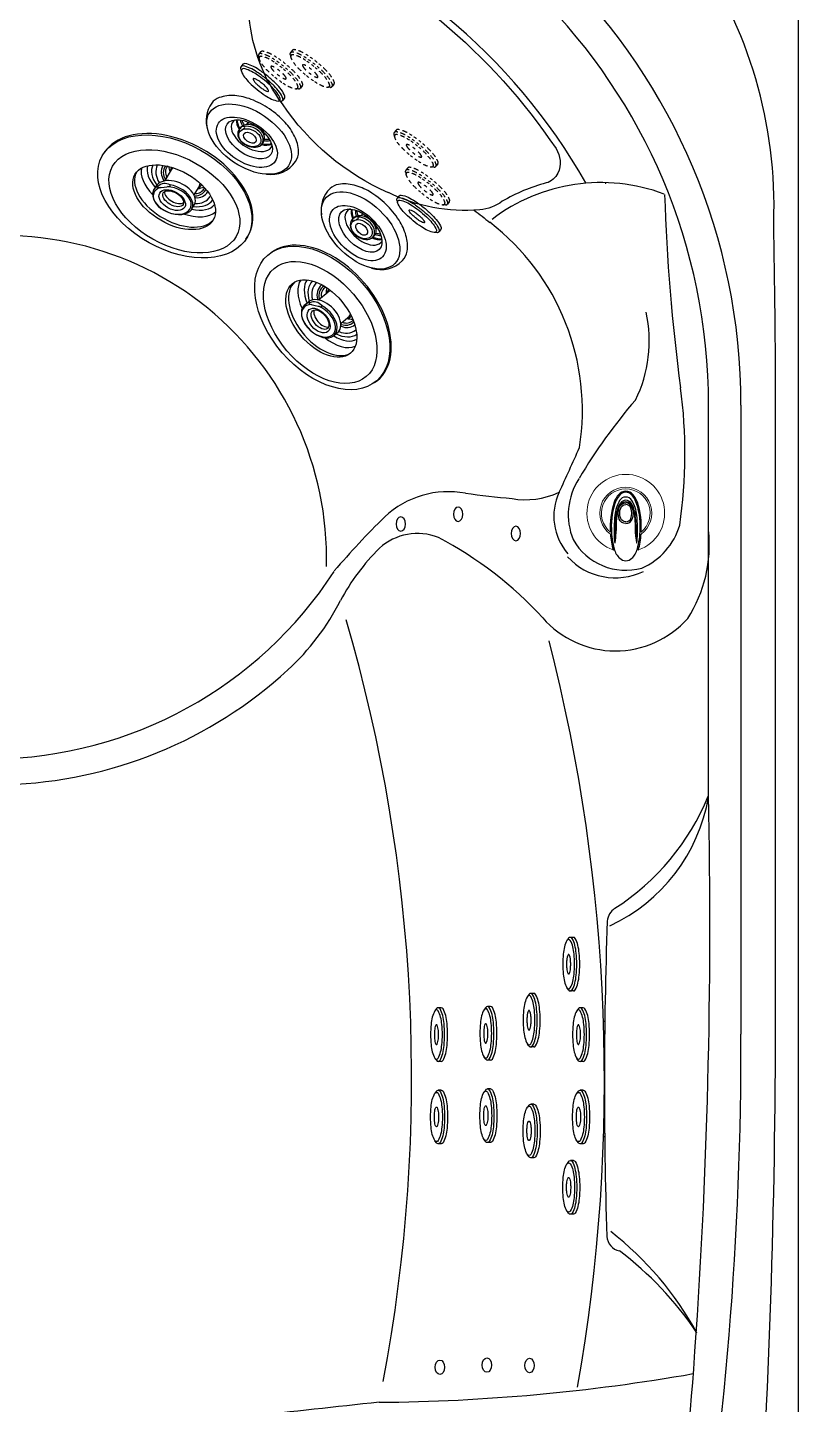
# Model space of a CAD drawing. Extents: x 398 to 508, y 628 to 778.
# Drawn here: x 481.28 to 508.08, y 676.49 to 724.33 of the extents above; entities that cross this region are included whole.
import ezdxf

# ---------------------------------------------------------------- set-up
doc = ezdxf.new("R2010")
doc.units = 0
doc.header["$MEASUREMENT"] = 0
doc.linetypes.add('HIDDEN', pattern=[0.1875, 0.0625, -0.0625, 0.0625])
for name, color, linetype in [('1', 4, 'Continuous'), ('1_CYAN', 4, 'Continuous'), ('2', 7, 'Continuous')]:
    doc.layers.add(name, color=color, linetype=linetype)

# ---------------------------------------------------------------- blocks, each defined once
blk = doc.blocks.new('AIRVALVE')
at = {"layer": '1', "color": 3}
for points in [[(0, -0.361, -0.315142), (-0.226, -0.203, -0.18995), (-0.227, 0.196, -0.321841), (0, 0.358, -0.321841)], [(0, -0.301, -0.313827), (-0.177, -0.179, -0.191301), (-0.177, 0.18, -0.313824), (0, 0.302, -0.313824)], [(0, -0.361, 0.315142), (0.226, -0.203, 0.18995), (0.226, 0.196, 0.321841), (0, 0.358, 0.321841)], [(0, -0.301, 0.313827), (0.176, -0.179, 0.191301), (0.177, 0.18, 0.313824), (0, 0.302, 0.313824)]]:
    blk.add_lwpolyline(points, format="xyb", dxfattribs=at)
at = {"layer": '1', "color": 2, "linetype": 'Continuous', "lineweight": 0}
for centre, start, end in [((-0.001, 0), 89.9806, 250.9039), ((0, 0), 289.0961, 90.0194)]:
    blk.add_arc(centre, 1.35, start, end, dxfattribs=at)
at = {"layer": '1', "color": 3, "lineweight": 0}
for centre, radius, start, end in [((-0.001, 0), 0.904, 89.971, 234.0158), ((-0.001, 0), 0.846, 89.9691, 230.785), ((0, 0), 0.904, 305.9842, 90.029), ((0, 0), 0.846, 309.215, 90.0309)]:
    blk.add_arc(centre, radius, start, end, dxfattribs=at)
at = {"layer": '1', "color": 3}
for centre, radius, start, end in [((0.288, 0.156), 0.727, 137.3155, 162.114), ((0.285, 0.168), 0.679, 134.6535, 155.2206), ((-0.001, 0.449), 0.316, 89.9436, 140.7663), ((-0.001, 0.314), 0.247, 89.9147, 149.361), ((-0.001, 0.458), 0.271, 89.8214, 134.6535), ((0, 0.449), 0.316, 39.2337, 90.0564), ((0, 0.458), 0.271, 45.3465, 90.1786), ((0, 0.314), 0.247, 30.639, 90.0853), ((-0.286, 0.168), 0.679, 24.7794, 45.3465), ((-0.289, 0.156), 0.727, 17.886, 42.6845), ((2.301, -0.493), 2.841, 162.114, 183.2782), ((1.83, -0.428), 2.334, 157.8169, 183.0748), ((0.861, -0.196), 1.249, 149.361, 174.2752), ((-4.441, 0.724), 4.188, 348.9682, 350.9757), ((0.802, -0.203), 1.125, 159.5686, 175.7316), ((0.319, -0.032), 0.632, 154.5984, 170.9757), ((0.075, 0.068), 0.349, 134.6301, 159.5686), ((0.537, -0.136), 0.873, 146.1687, 154.5984), ((0, 0.224), 0.227, 90.0848, 146.1687), ((0.016, 0.128), 0.266, 93.7523, 134.6301), ((-0.001, 0.224), 0.227, 33.8313, 89.9152), ((-0.017, 0.128), 0.266, 45.3699, 86.2477), ((-0.076, 0.068), 0.349, 20.4314, 45.3699), ((-0.538, -0.136), 0.873, 25.4016, 33.8313), ((-0.862, -0.196), 1.249, 5.7248, 30.639), ((-0.319, -0.032), 0.632, 9.0243, 25.4016), ((-0.803, -0.203), 1.125, 4.2684, 20.4314), ((4.441, 0.724), 4.188, 189.0243, 191.0318), ((-1.831, -0.428), 2.334, 356.9252, 22.1831), ((-2.301, -0.493), 2.841, 356.7218, 17.886), ((4.917, -0.603), 5.325, 174.2752, 183.1265), ((-6.839, -0.536), 6.484, 355.7451, 1.0002), ((2.459, -0.449), 2.815, 172.4176, 179.4691), ((10.219, -0.764), 10.561, 178.1966, 179.7723), ((6.947, -0.661), 7.288, 175.7316, 178.1966), ((-6.948, -0.661), 7.288, 1.8034, 4.2684), ((-2.46, -0.449), 2.815, 0.5309, 7.5824), ((-10.22, -0.764), 10.561, 0.2277, 1.8034), ((6.838, -0.536), 6.484, 178.9998, 184.2549), ((-4.918, -0.603), 5.325, 356.8735, 5.7248), ((2.713, -0.478), 3.255, 184.4542, 194.1778), ((2.224, -0.515), 2.725, 180.8159, 195.4905), ((0.602, -0.839), 1.003, 183.1265, 190.4498), ((-2.094, -0.715), 1.752, 350.2174, 359.7723), ((2.093, -0.715), 1.752, 180.2277, 189.7826), ((-0.603, -0.839), 1.003, 349.5502, 356.8735), ((-2.225, -0.515), 2.725, 344.5095, 359.1841), ((-2.714, -0.478), 3.255, 345.8222, 355.5458), ((-0.438, -1.262), 0.0149, 250.8083, 302.5982), ((-0.438, -1.261), 0.0152, 302.5014, 335.002), ((-0.414, -1.27), 0.0106, 81.6045, 167.3023), ((-0.445, -1.375), 0.119, 70.118, 74.2786), ((-0.41, -1.276), 0.0151, 21.315, 66.3223), ((0.207, -1.099), 0.626, 193.2713, 228.3179), ((-0.355, -1.015), 0.0297, 190.4498, 209.0932), ((-0.338, -1.006), 0.0492, 209.0932, 215.3978), ((-0.376, -1.032), 0.00301, 215.3978, 350.8779), ((-0.409, -1.014), 0.0406, 333.001, 349.5922), ((-0.208, -1.099), 0.626, 311.6821, 346.7287), ((0.408, -1.014), 0.0406, 190.4078, 206.999), ((0.375, -1.032), 0.00301, 189.1221, 324.6022), ((0.337, -1.006), 0.0492, 324.6022, 330.9068), ((0.354, -1.015), 0.0297, 330.9068, 349.5502), ((0.409, -1.276), 0.0151, 113.6777, 158.685), ((0.444, -1.375), 0.119, 105.7214, 109.882), ((0.413, -1.27), 0.0106, 12.6977, 98.3955), ((0.437, -1.261), 0.0152, 204.998, 237.4986), ((0.437, -1.262), 0.0149, 237.4018, 289.1917), ((-0.001, -1.348), 0.301, 226.3593, 270.087), ((0, -1.348), 0.301, 269.913, 313.6407)]:
    blk.add_arc(centre, radius, start, end, dxfattribs=at)
blk = doc.blocks.new('MINI')
at = {"layer": '1', "color": 3}
for p, q in [((0.223, 0.931), (0.327, 0.931)), ((0.391, 0.895), (0.44, 0.828)), ((0.391, 0.895), (0.391, 0.895)), ((0.223, -0.932), (0.327, -0.932)), ((0.327, -0.932), (0.327, -0.932)), ((0.386, -0.902), (0.441, -0.828))]:
    blk.add_line(p, q, dxfattribs=at)
for points in [[(0.223, 0.931, 0.267867), (0.159, 0.895, 0.072378), (0.065, 0.659, 0.034036), (0.019, 0.384, 0.024706), (0, 0, 0.024706), (0.019, -0.384, 0.034036), (0.065, -0.659, 0.072378), (0.159, -0.895, 0.267867), (0.223, -0.932, 0.267867)], [(0.391, 0.895, 0.267867), (0.327, 0.931, 0.267867), (0.264, 0.895, 0.072378), (0.17, 0.659, 0.034036), (0.123, 0.384, 0.024706), (0.104, 0, 0.024706), (0.123, -0.384, 0.034036), (0.17, -0.659, 0.072378), (0.264, -0.895, 0.267867), (0.327, -0.932, 0.267867)], [(0.327, -0.932, 0.238458), (0.386, -0.902, 0.072378)]]:
    blk.add_lwpolyline(points, format="xyb", dxfattribs=at)
for points in [[(0.386, -0.855, 0.267867), (0.445, -0.822, 0.072378), (0.531, -0.605, 0.034036), (0.574, -0.352, 0.024706), (0.591, 0, 0.024706), (0.574, 0.352, 0.034036), (0.531, 0.605, 0.072378), (0.445, 0.822, 0.267867), (0.386, 0.855, 0.267867), (0.328, 0.822, 0.072378), (0.242, 0.605, 0.034036), (0.199, 0.352, 0.024706), (0.182, 0, 0.024706), (0.199, -0.352, 0.034036), (0.242, -0.605, 0.072378), (0.328, -0.822, 0.267867)], [(0.388, 0.343, 0.280852), (0.368, 0.331, 0.066452), (0.337, 0.244, 0.030521), (0.321, 0.143, 0.022038), (0.315, 0.003, 0.022038), (0.321, -0.137, 0.030521), (0.337, -0.238, 0.066452), (0.368, -0.325, 0.280852), (0.388, -0.337, 0.280852), (0.408, -0.325, 0.066452), (0.439, -0.238, 0.030521), (0.454, -0.137, 0.022038), (0.46, 0.003, 0.022038), (0.454, 0.143, 0.030521), (0.439, 0.244, 0.066452), (0.408, 0.331, 0.280852)]]:
    blk.add_lwpolyline(points, format="xyb", close=True, dxfattribs=at)
blk = doc.blocks.new('LJET')
at = {"layer": '1', "color": 3}
for p, q in [((-2.143, -0.4), (-1.929, -0.301)), ((-1.616, -0.328), (-1.229, -0.136)), ((-1.031, -1.293), (-0.779, -1.168)), ((-1.359, -1.649), (-1.204, -1.578))]:
    blk.add_line(p, q, dxfattribs=at)
for centre, radius, start, end in [((-1.185, -0.242), 0.634, 124.3704, 182.4582), ((-1.11, -0.3), 0.54, 121.8745, 179.9724), ((-1.192, -0.272), 0.388, 109.9312, 183.3398), ((-1.168, -0.258), 0.324, 106.9548, 180.1627), ((-0.946, -0.194), 0.359, 144.2268, 174.9865), ((-1.95, -0.383), 0.00975, 134.2269, 197.8107), ((-1.923, -0.374), 0.0373, 197.8107, 245.45), ((-1.922, -0.411), 0.0494, 104.0054, 134.2269), ((1.345, 5.821), 7.042, 242.2026, 245.3315), ((-1.86, -0.695), 0.34, 25.5637, 102.515), ((-1.112, -0.23), 0.177, 111.2597, 155.5931), ((-1.128, -0.353), 0.239, 90.6253, 115.0516), ((-1.556, -0.428), 0.155, 255.7608, 264.2701), ((-1.569, -0.57), 0.0126, 258.2119, 332.1283), ((-1.615, -0.554), 0.0616, 339.2053, 5.2417), ((-0.772, -1.077), 0.425, 229.4227, 296.953), ((-0.798, -1.006), 0.405, 235.3586, 299.1938), ((-0.781, -1.02), 0.32, 232.3148, 304.5918), ((-0.32, 0.034), 1.313, 248.3685, 257.4553), ((-0.912, -0.836), 0.357, 291.7901, 318.489), ((-0.73, -0.978), 0.187, 256.6364, 300.2021), ((-0.81, -1.134), 0.554, 230.7677, 292.8421)]:
    blk.add_arc(centre, radius, start, end, dxfattribs=at)
for centre, major_axis, ratio in [((-1.734, -1.107), (-1.139, 2.191), 0.614195), ((-1.666, -0.983), (-0.712, 1.404), 0.589139), ((-1.775, -1.031), (-0.231, 0.443), 0.610172), ((-1.719, -1.01), (-0.181, 0.357), 0.559139)]:
    blk.add_ellipse(centre, major_axis=major_axis, ratio=ratio, dxfattribs=at)
for centre, major_axis, ratio, start_param, end_param in [((-1.294, -0.8), (-0.668, 1.35), 0.535637, 0.150745, 1.094175), ((-1.564, -0.944), (-0.712, 1.404), 0.589139, 6.281287, 9.305468), ((-1.185, -0.735), (-0.591, 1.211), 0.521791, 0.110824, 1.017348), ((-1.105, -0.703), (-0.539, 1.077), 0.599515, 0.044816, 0.920563), ((-1.75, -1.026), (-0.401, 0.62), 0.630636, 5.78793, 11.416508), ((-1.78, -1.039), (-0.401, 0.563), 0.63161, 5.627431, 11.492994), ((-1.6, -0.955), (-0.401, 0.62), 0.630636, 2.982357, 6.275879), ((-1.61, -0.952), (-0.181, 0.357), 0.559139, 0.295266, 2.87691), ((-1.294, -0.8), (-0.668, 1.35), 0.535637, 1.957587, 3.003279), ((-1.185, -0.735), (-0.591, 1.211), 0.521791, 2.159716, 3.091487), ((-1.105, -0.703), (-0.539, 1.077), 0.599515, 2.227435, 3.10684)]:
    blk.add_ellipse(centre, major_axis=major_axis, ratio=ratio, start_param=start_param, end_param=end_param, dxfattribs=at)
at = {"layer": '1_CYAN'}
blk.add_ellipse((-1.63, -0.971), major_axis=(-1.354, 2.552), ratio=0.637723, dxfattribs=at)
blk.add_ellipse((-1.574, -0.949), major_axis=(-1.354, 2.552), ratio=0.637723, start_param=3.056662, end_param=6.230777, dxfattribs=at)
blk = doc.blocks.new('MJET')
at = {"layer": '1', "color": 3}
for p, q in [((-0.946, -0.157), (-0.852, -0.104)), ((-0.554, -0.74), (-0.502, -0.71))]:
    blk.add_line(p, q, dxfattribs=at)
at = {"layer": '1'}
blk.add_lwpolyline([(0.046, -2.04, 0.159602), (0.288, -1.764, 0.106361), (0.39, -1.23, 0.071169), (0.294, -0.656, 0.057483), (0, 0, 0.057483), (-0.436, 0.572, 0.071169), (-0.895, 0.93, 0.106361), (-1.412, 1.095, 0.139254), (-1.729, 1.037, 0.159602)], format="xyb", dxfattribs=at)
for centre, radius, start, end in [((-1.222, 0.134), 1.036, 119.3208, 174.577), ((-0.481, -1.132), 1.05, 236.7737, 300.1392)]:
    blk.add_arc(centre, radius, start, end, dxfattribs=at)
at = {"layer": '1', "color": 3}
for centre, radius, start, end in [((-0.134, -0.092), 0.966, 169.3755, 182.7087), ((-0.077, -0.06), 0.966, 172.9807, 184.5691), ((-1.256, -0.243), 0.0367, 125.7131, 173.0988), ((-1.077, -0.503), 0.352, 100.3995, 124.643), ((-1.136, -0.322), 0.165, 61.4818, 91.5367), ((-1.07, -0.2), 0.0266, 348.2864, 61.4818), ((-0.134, -0.092), 0.966, 238.8747, 251.0567), ((-0.077, -0.06), 0.966, 237.3676, 247.1634)]:
    blk.add_arc(centre, radius, start, end, dxfattribs=at)
at = {"layer": '1'}
blk.add_ellipse((-1.085, -0.649), major_axis=(-0.847, 1.421), ratio=0.582043, dxfattribs=at)
at = {"layer": '1', "color": 3}
for centre, major_axis, ratio in [((-1.202, -0.713), (-0.617, 1.016), 0.582633), ((-1.093, -0.651), (-0.462, 0.802), 0.562663), ((-1.041, -0.616), (-0.255, 0.321), 0.687109), ((-1.04, -0.617), (-0.121, 0.22), 0.601926)]:
    blk.add_ellipse(centre, major_axis=major_axis, ratio=ratio, dxfattribs=at)
for centre, major_axis, ratio, start_param, end_param in [((-0.931, -0.553), (-0.427, 0.679), 0.579291, 6.026519, 9.533585), ((-0.678, -0.427), (-0.427, 0.679), 0.579291, 6.578896, 7.179786), ((-0.644, -0.404), (-0.427, 0.679), 0.579291, 6.646969, 7.192996), ((-1.006, -0.596), (-0.285, 0.376), 0.697464, 6.107579, 11.857587), ((-1.168, -0.222), (-0.124, -0.017), 0.236606, 6.126494, 9.424778), ((-0.941, -0.561), (-0.285, 0.376), 0.697464, 2.921818, 6.286736), ((-0.678, -0.427), (-0.427, 0.679), 0.579291, 8.429339, 8.995074), ((-0.644, -0.404), (-0.427, 0.679), 0.579291, 8.436954, 8.937403)]:
    blk.add_ellipse(centre, major_axis=major_axis, ratio=ratio, start_param=start_param, end_param=end_param, dxfattribs=at)
blk = doc.blocks.new('MH')
at = {"layer": '1', "color": 3, "linetype": 'HIDDEN'}
for p, q in [((-0.943, 0.269), (-0.92, 0.18)), ((-0.864, 0.414), (-0.929, 0.333)), ((-0.929, 0.333), (-0.929, 0.333))]:
    blk.add_line(p, q, dxfattribs=at)
at = {"layer": '1', "color": 3, "linetype": 'HIDDEN', "ltscale": 0.125}
for p, q in [((0.448, -0.868), (0.365, -0.864)), ((0.448, -0.868), (0.448, -0.868)), ((0.582, -0.76), (0.517, -0.841))]:
    blk.add_line(p, q, dxfattribs=at)
at = {"layer": '1', "color": 3, "linetype": 'HIDDEN'}
blk.add_lwpolyline([(-0.929, 0.333, 0.238458), (-0.943, 0.269, 0.072378)], format="xyb", dxfattribs=at)
at = {"layer": '1', "color": 3, "linetype": 'HIDDEN', "ltscale": 0.125}
for points in [[(0.448, -0.868, 0.267867), (0.517, -0.841, 0.267867), (0.528, -0.769, 0.072378), (0.404, -0.547, 0.034036), (0.22, -0.338, 0.024706), (-0.066, -0.081, 0.024706), (-0.376, 0.146, 0.034036), (-0.618, 0.284, 0.072378), (-0.861, 0.359, 0.267867), (-0.929, 0.333, 0.267867)], [(0.582, -0.76, 0.267867), (0.594, -0.688, 0.072378), (0.47, -0.466, 0.034036), (0.286, -0.257, 0.024706), (0, 0, 0.024706), (-0.31, 0.227, 0.034036), (-0.552, 0.365, 0.072378), (-0.795, 0.44, 0.267867), (-0.864, 0.414, 0.267867)]]:
    blk.add_lwpolyline(points, format="xyb", dxfattribs=at)
blk.add_lwpolyline([(-0.908, 0.239, 0.267867), (-0.918, 0.173, 0.072378), (-0.804, -0.031, 0.034036), (-0.635, -0.223, 0.024706), (-0.373, -0.459, 0.024706), (-0.088, -0.667, 0.034036), (0.134, -0.794, 0.072378), (0.357, -0.863, 0.267867), (0.42, -0.839, 0.267867), (0.431, -0.773, 0.072378), (0.317, -0.569, 0.034036), (0.148, -0.377, 0.024706), (-0.115, -0.141, 0.024706), (-0.399, 0.068, 0.034036), (-0.622, 0.194, 0.072378), (-0.845, 0.263, 0.267867)], format="xyb", close=True, dxfattribs=at)
for centre, radius, start, end in [((-0.489, -0.103), 0.0227, 140.9101, 203.6601), ((-0.188, 0.029), 0.351, 203.6601, 218.8675), ((-0.489, -0.103), 0.0227, 78.16, 140.9101), ((-0.556, -0.424), 0.351, 62.9526, 78.16), ((0.186, 0.331), 0.832, 218.8675, 225.8602), ((-1.202, -1.484), 1.594, 50.9101, 55.9599), ((0.717, 0.878), 1.594, 230.9101, 235.9599), ((-0.671, -0.937), 0.832, 38.8675, 45.8602), ((-0.296, -0.635), 0.351, 23.6601, 38.8675), ((0.072, -0.182), 0.351, 242.9526, 258.16), ((0.004, -0.503), 0.0227, 258.16, 320.9101), ((0.004, -0.503), 0.0227, 320.9101, 23.6601)]:
    blk.add_arc(centre, radius, start, end, dxfattribs=at)
blk = doc.blocks.new('2013GLEAM')
at = {"layer": '1', "color": 3, "linetype": 'Continuous'}
for p, q in [((103.306, 75.442), (103.298, 75.492)), ((105.614, 71.252), (105.614, 71.251)), ((106.875, 63.994), (106.875, 67.75)), ((108, 67.75), (108, 45.893)), ((109.207, 45.893), (109.207, 67.75)), ((106.875, 63.907), (106.875, 63.994)), ((106.875, 63.641), (106.875, 63.907)), ((106.875, 60.34), (106.875, 63.641)), ((106.875, 54.194), (106.875, 60.34)), ((106.875, 54.137), (106.875, 54.194)), ((103.285, 46.34), (103.223, 46.34)), ((103.223, 42.34), (103.284, 42.34)), ((106.469, 35.514), (106.471, 35.534))]:
    blk.add_line(p, q, dxfattribs=at)
at = {"layer": '1', "color": 4, "linetype": 'Continuous'}
blk.add_lwpolyline([(110, 7.75), (110, 83.25, 0.414211), (102.25, 91), (7.75, 91, 0.414214), (0, 83.25), (0, 7.75, 0.414214), (7.75, 0), (102.25, 0, 0.414214)], format="xyb", close=True, dxfattribs=at)
at = {"layer": '1'}
blk.add_lwpolyline([(95.75, 75.127, -0.139939), (92.065, 78.216, -0.13657), (90.91, 81.225, -0.135613), (91.064, 82.048, 0.068851), (91.417, 83.666, -0.225097), (91.684, 84.126, -0.255346), (92.531, 84.215, -0.142373), (101.574, 76.666, -0.255346), (101.638, 75.817, -0.225097), (101.233, 75.471, 0.068851), (99.705, 74.835, -0.135613), (98.922, 74.537, -0.13657), (95.755, 75.135)], format="xyb", dxfattribs=at)
at = {"layer": '1', "color": 3, "linetype": 'Continuous'}
for centre, radius, start, end in [((86.75, 67.75), 21.25, 0, 90), ((86.75, 67.75), 20.125, 0.001, 89.999), ((84.416, 65.103), 20.944, 29.697, 71.2416), ((93.421, 74.667), 15.729, 357.8905, 34.8135), ((103.135, 69.249), 6.237, 69.4158, 127.3326), ((200.386, 205.195), 165.555, 232.11948, 232.35696), ((94.229, 67.562), 8.262, 351.0414, 52.357), ((-292.946, 66.603), 402.155, 0.16342, 1.06641), ((100.246, 69.972), 4.569, 333.4467, 12.7478), ((118.777, 55.481), 19.068, 139.2442, 149.3272), ((-30.106, 125.713), 145.217, 335.1663, 335.83886), ((104.285, 63.948), 2.285, 147.0402, 202.3183), ((97.829, 61.521), 3.224, 79.3824, 133.1805), ((106.741, 130.704), 66.536, 262.81818, 264.22452), ((100.519, 67.129), 2.665, 259.7591, 295.3868), ((103.478, 63.889), 1.98, 155.0533, 220.9463), ((116.561, 42.554), 29.88, 134.4851, 139.4216), ((96.758, 61.329), 1.963, 68.2256, 132.3523), ((102.178, 62.896), 4.724, 327.2524, 6.1773), ((100.878, 57.319), 7.71, 134.9055, 151.7897), ((91.376, 51.461), 13.191, 42.4272, 62.406), ((103.997, 64.111), 2.096, 209.4483, 285.5157), ((103.636, 64.01), 2.257, 222.658, 295.6001), ((81.85, 69.794), 14.337, 270.6633, 326.9123), ((86.508, 64.811), 8.497, 312.5752, 333.0721), ((103.641, 62.565), 3.354, 221.0953, 318.45), ((41.652, 44.293), 61.605, 350.02791, 14.35253), ((82.001, 69.717), 15.159, 271.819, 312.5752), ((100.876, 55.181), 6.089, 294.9768, 350.1315), ((99.064, 57.366), 8.434, 302.7122, 337.6571), ((-105.337, 49.715), 212.26, 355.82362, 1.20917), ((103.942, 49.771), 0.591, 122.7122, 174.8615), ((270.716, 44.1), 167.461, 178.04112, 181.78963), ((-13.813, 45.444), 121.814, 340.55977, 0.21143), ((-199.945, 46.959), 309.154, 352.51209, 359.80251), ((103.908, 38.92), 0.573, 184.9693, 256.9144), ((96.559, 30.122), 11.282, 28.552, 52.1913), ((96.903, 29.162), 11.485, 33.8345, 53.2286), ((94.898, 99.33), 66.227, 270.45831, 279.9522), ((2.591, 41.834), 104.044, 339.28875, 355.82362), ((133.427, -330.818), 365.902, 95.96089, 97.38306)]:
    blk.add_arc(centre, radius, start, end, dxfattribs=at)
at = {"layer": '1', "color": 2, "linetype": 'Continuous'}
for centre, radius, start, end in [((171.724, 77.179), 66.41, 181.81532, 187.63291), ((82.383, 62.424), 11.215, 358.5994, 103.0237), ((88.867, 66.076), 17.188, 351.6583, 7.6329), ((103.624, 64.241), 2.343, 293.4929, 343.6812), ((39.684, 44.376), 56.872, 349.3111, 16.2464)]:
    blk.add_arc(centre, radius, start, end, dxfattribs=at)
at = {"layer": '1', "color": 2, "extrusion": (0, 0, -1)}
for centre in [(98.17, 63.962), (96.18, 63.622), (100.18, 63.292)]:
    blk.add_ellipse(centre, major_axis=(0, 0.25), ratio=0.649149, dxfattribs=at)
at = {"layer": '1', "color": 2}
for centre in [(97.537, 34.321), (99.174, 34.399), (100.655, 34.383)]:
    blk.add_ellipse(centre, major_axis=(0, 0.25), ratio=0.649149, dxfattribs=at)
at = {"layer": '1', "color": 1}
for p in [(92.173, 79.609), (93.273, 79.663), (96.879, 76.891), (97.281, 75.576)]:
    blk.add_blockref('MH', p, dxfattribs=at)
at = {"layer": '1'}
for p, rotation in [((91.556, 79.18), 230.9100576718497), ((102.399, 48.328), 180), ((101.023, 46.382), 180), ((97.806, 45.882), 180), ((99.52, 45.924), 180), ((102.74, 45.881), 180)]:
    blk.add_blockref('MINI', p, dxfattribs=dict(at, rotation=rotation))
at = {"layer": '1', "xscale": -1}
for p, rotation in [((96.986, 74.611), 50.91034500333833), ((97.806, 43.018), 0.0002873314914797476), ((99.52, 43.06), 0.0002873314914797476), ((102.74, 43.017), 0.0002873314914797476), ((101.023, 42.534), 0.0002873314914797476), ((102.399, 40.571), 0.0002873314914797476)]:
    blk.add_blockref('MINI', p, dxfattribs=dict(at, rotation=rotation))
at = {"layer": '1', "color": 3}
blk.add_blockref('AIRVALVE', (103.999, 63.997), dxfattribs=at)
at = {"layer": '2', "color": 1}
for name, p, rotation in [('MJET', (91.614, 78.044), 25.11985103133347), ('LJET', (89.163, 76.707), 32.97061067802713), ('MJET', (95.662, 74.732), 15.11985103133338), ('LJET', (94.82, 72.094), 12.97061067802576)]:
    blk.add_blockref(name, p, dxfattribs=dict(at, rotation=rotation))

msp = doc.modelspace()

# ---------------------------------------------------------------- block references
at = {"layer": '1'}
msp.add_blockref('2013GLEAM', (398.077, 643.46), dxfattribs=at)

doc.saveas('drawing.dxf')
